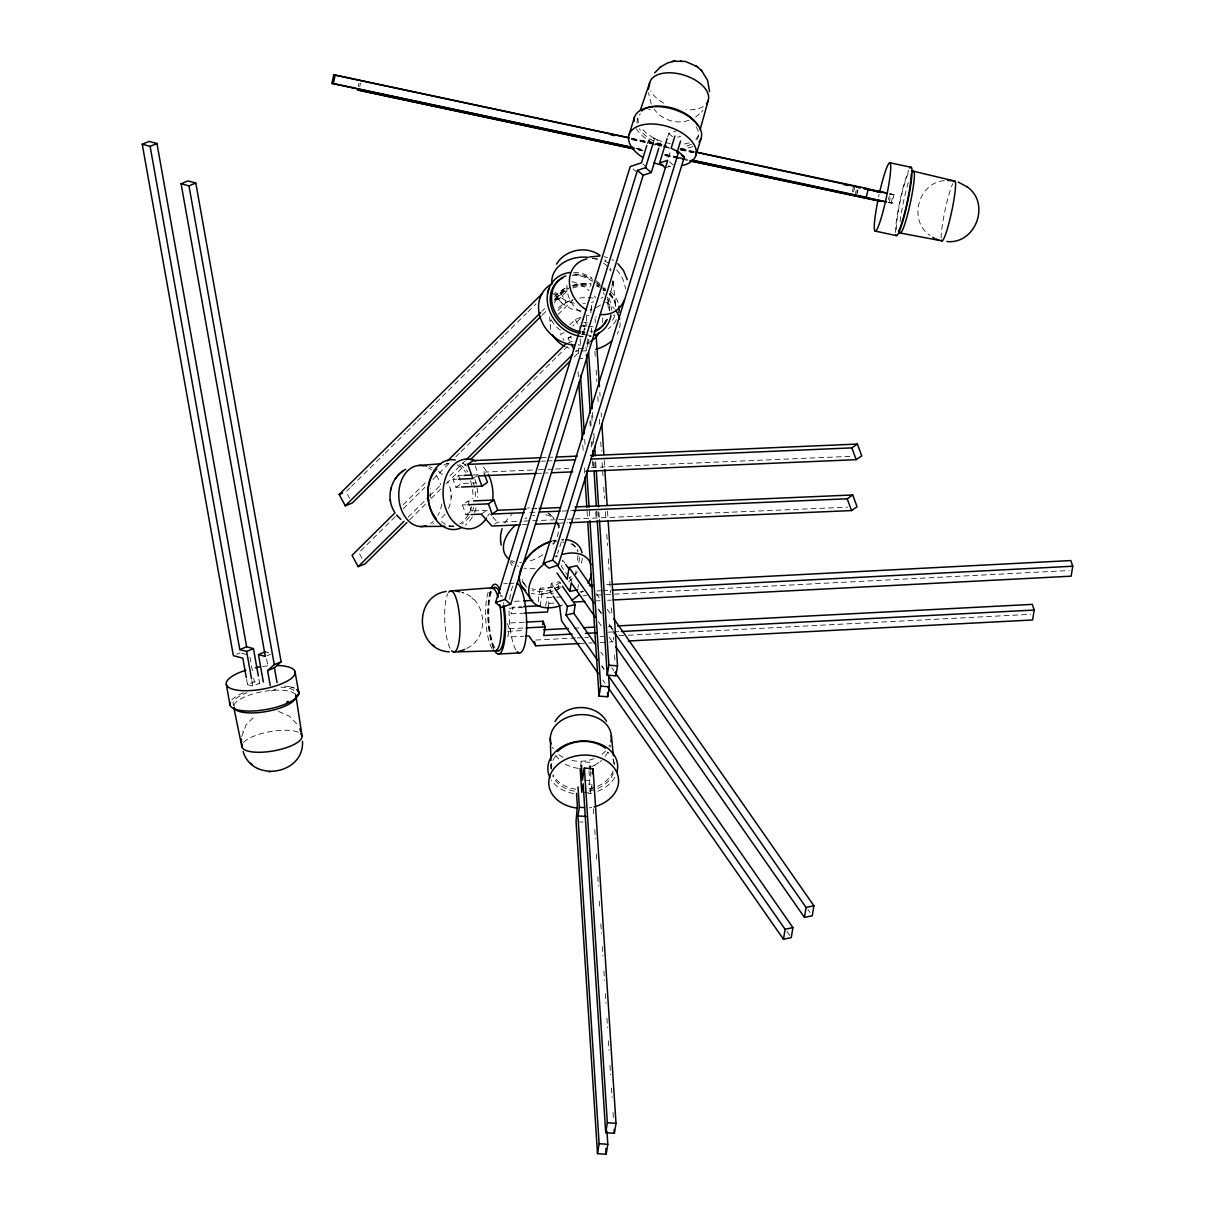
<?xml version="1.0" encoding="UTF-8"?>
<svg xmlns="http://www.w3.org/2000/svg" width="1215" height="1215" viewBox="0 0 1215 1215"><rect width="100%" height="100%" fill="white"/><g stroke="black" fill="none" stroke-linecap="round" stroke-linejoin="round"><path stroke-width="0.75" stroke-dasharray="5 3.75" d="M612.937 281.045L612.709 284.264M448.502 508.493C452.329 500.079 451.995 489.964 447.682 481.793M451.13 497.694L451.175 495.781M566.919 285.206C566.357 296.156 572.235 307.122 581.681 312.695M578.431 353.504L578.629 344.65M551.063 765.647L551.261 763.795M561.36 541.905L557.548 553.584M610.765 291.797L612.618 284.826M612.573 285.236L612.74 283.991M241.724 736.533L246.098 724.884L255.727 715.316M524.273 622.217L507.247 623.098L509.161 628.763L507.824 637.07L523.68 636.235M524.834 613.135L511.591 613.833L512.669 607.196L521.827 606.71M540.174 588.151L538.23 600.089L540.143 605.753L542.087 593.816L540.174 588.151L561.011 587.058M590.201 335.31L583.276 334.839L584.673 326.212L584.916 329.979M545.611 606.3L547.008 597.659L554.572 597.279M552.126 594.636L550.031 591.629L551.367 583.337L559.173 581.62L561.315 584.688M548.375 606.786L548.922 603.323L547.008 597.659M557.837 589.928L559.173 581.62M575.5 574.239L576.062 570.837M577.93 587.999L578.492 584.537M580.466 766.665L581.271 761.699L589.928 762.276L589.123 767.257M583.473 792.469L590.414 792.939L591.811 784.313L588.349 784.07M358.303 86.554L359.017 83.121M359.762 86.614L360.475 83.197M852.398 191.788L853.477 186.654M853.659 191.849L854.737 186.715M855.481 193.656L856.211 190.239M856.757 193.717L857.471 190.284M857.274 193.064L858.003 189.646M888.545 199.488L889.259 196.071M889.031 202.966L890.838 194.415L889.623 194.37M891.218 203.072L893.025 194.522L893.997 194.567L892.19 203.118L887.618 202.297M610.522 745.311L609.991 747.225M490.571 591.037C485.924 609.398 487.792 631.997 493.579 647.868M647.352 143.689L648.43 140.226L654.672 138.145L660.398 143.006L659.32 146.483M653.594 141.608L654.672 138.145M667.643 136.93L668.706 133.453L676.512 130.856M668.539 157.434L670.68 150.493M242.818 731.962L243.061 731.172M610.203 293.088L609.429 294.668M607.91 752.191L605.116 756.565M554.966 299.999L561.998 292.071L570.032 287.56M504.681 522.83L509.313 516.861M555.68 556.47L556.5 555.285M445.146 514.218L440.544 519.169M702.953 110.368L701.389 112.19M695.527 117.08L700.964 112.63M350.133 487.731L346.093 491.726L349.586 498.211M351.484 486.41L383.803 454.425M385.155 453.104L405.354 433.117M406.691 431.781L416.122 422.456M417.474 421.119L469.992 369.178M471.344 367.841L480.776 358.516M486.152 353.185L492.895 346.518M494.232 345.197L503.663 335.872M505.015 334.535L526.566 313.227M527.902 311.891L535.982 303.902M542.011 311.207L544.715 308.534M554.799 299.148L560.981 293.028L567.891 290.294L559.234 298.86L554.055 300.91M542.194 315.141L546.234 311.131M558.034 310.417L566.069 302.474L572.979 299.741L558.262 314.29M569.881 324.785L575.227 319.484L582.137 316.75L572.781 326.015M569.668 341.202L568.043 338.18L570.549 335.704M403.137 504.772L427.331 480.836M583.716 326.789L586.207 324.314L582.957 318.269M395.255 516.664L358.957 552.567L362.45 559.052M403.319 508.69L424.84 487.412M432.905 479.439L449.034 463.477M455.762 456.825L459.786 452.831M461.138 451.509L470.539 442.199M475.931 436.884L481.307 431.553M482.644 430.231L492.06 420.922M493.396 419.585L502.813 410.275M504.149 408.954L513.565 399.644M514.917 398.307L556.591 357.089M557.928 355.767L567.344 346.457M408.073 517.271L428.318 497.254M429.654 495.917L441.804 483.904M449.899 475.9L464.738 461.214M409.592 519.868L429.837 499.851M431.173 498.515L440.62 489.174M446.026 483.843L466.256 463.826M574.194 357.058L578.234 353.049M510.376 515.843L511.971 514.477M594.697 765.207L600.468 761.395M600.332 761.516L601.577 760.423M600.559 305.011L596.368 307.623M459.619 487.109L455.914 487.276L453.028 479.409L458.556 475.612L463.978 475.369M455.914 487.276L461.442 483.464L476.295 482.826M472.924 478.558L477.07 475.703M469.385 514.644L465.998 514.795L462.383 504.969L467.912 501.157L471.633 501.005M465.998 514.795L471.526 510.983L486.82 510.33L491.543 515.631M481.292 514.127L486.82 510.33M494.672 524.151L497.436 522.253L522.04 521.189M561.452 290.567L564.261 288.821M466.712 648.43C490.161 637.48 486.987 599.208 461.928 592.388L462.702 592.677M594.849 765.131L591.629 766.559M432.889 523.999L433.755 523.589M236.773 654.232L240.175 652.819M267.011 655.736L270.429 654.323M246.599 679.367L247.541 684.653L254.36 681.843L259.63 683.255L258.658 677.773M247.541 684.653L252.796 686.065L259.63 683.255M271.218 691.001L278.038 688.176M563.973 332.667L560.51 334.049L564.049 340.595M579.297 327.048L586.207 324.314M568.043 338.18L571.506 336.813M567.527 343.192L572.721 341.126L570.078 336.221M575.378 351.788L578.826 350.421M654.156 145.101L660.398 143.006M677.56 137.295L680.673 136.247M665.319 167.867L673.429 165.149L669.146 161.504M689.011 120.239C676.618 124.72 661.75 119.996 654.202 109.198M589.913 310.068L591.538 309.612M573.04 286.497L582.137 284.766L591.173 285.054M550.031 591.629L553.144 590.946M554.435 541.541L557.153 541.055M944.283 180.671C917.887 182.736 908.015 220.841 930.052 235.467M535.01 568.742L524.014 568.21M527.386 508.052L529.558 507.885M503.769 583.762L507.293 583.58M509.055 583.489L514.34 583.215M606.498 584.704L610.294 584.506M542.087 593.816L553.463 593.224M579.995 591.842L583.777 591.644M597.051 590.961L600.833 590.763M602.731 590.657L610.31 590.262M556.47 597.173L562.15 596.884M582.957 595.79L586.739 595.593M596.201 595.107L603.779 594.712M605.662 594.621L1069.23 570.518M514.416 601.334L521.736 600.954M548.922 603.323L556.5 602.929M596.231 600.878L600.013 600.681M607.576 600.286L611.373 600.089M522.906 607.47L509.662 608.168L511.591 613.833M509.161 628.763L524.303 627.973M507.657 631.314L523.528 630.479M573.981 628.185L579.661 627.897M608.077 626.424L611.859 626.226M608.092 632.18L611.889 631.982M613.788 631.891L619.468 631.587M535.754 640.047L575.424 637.981M577.307 637.89L582.972 637.602M584.871 637.495L588.637 637.298M599.982 636.706L607.53 636.326M618.86 635.734L626.424 635.339M628.307 635.232L1030.685 614.319M579.221 643.555L586.784 643.16M588.668 643.069L592.449 642.872M599.997 642.477L607.561 642.082M609.444 641.991L613.226 641.793M541.389 457.675L552.734 457.174M541.525 461.229L545.322 461.062M547.206 460.986L552.886 460.743M483.707 472.134L536.62 469.856M538.518 469.765L546.082 469.446M547.965 469.37L553.645 469.127M555.528 469.036L568.757 468.474M591.432 467.486L852.262 456.263M473.03 474.989L478.452 474.746M536.772 473.41L548.102 472.924M453.028 479.409L456.643 479.257M462.383 504.969L466.104 504.802M531.669 508.796L537.349 508.553M529.922 512.441L535.587 512.198M562.029 511.059L573.358 510.573M523.923 521.114L565.567 519.321M567.466 519.23L573.146 518.987M575.029 518.911L847.599 507.171M522.192 524.743L529.755 524.424M558.141 523.209L567.618 522.799M448.715 526.277L454.714 526.216M581.18 310.994L571.414 308.974L562.651 303.796M583.975 322.552L587.452 322.78M582.76 325.984L586.222 326.228M588.136 326.44L593.33 326.789M581.408 334.292L584.886 334.52M578.856 348.189L585.797 348.644M579.449 358.41L582.911 358.638M584.187 780.182L591.128 780.653M579.509 821.887L582.972 822.13M595.517 317.009L596.307 317.069M575.561 274.393L584.309 275.972L592.905 280.225M578.249 768.412L571.46 767.045L565.294 764.281M535.435 508.189L536.347 508.341M631.268 138.176L653.473 142.93M655.325 143.324L666.428 145.694M681.235 148.853L694.19 151.617M632.089 138.601L661.75 144.934M680.279 148.883L693.249 151.662M890.322 193.777L893.997 194.567M889.426 193.747L893.025 194.522M631.238 139.209L653.457 143.947M655.31 144.357L666.428 146.726M681.235 149.885L694.205 152.65M632.058 139.634L661.735 145.967M663.587 146.362L669.161 147.547M680.294 149.931L693.279 152.695M636.873 148.306L642.416 149.491M664.62 154.244L677.575 157.008M679.428 157.403L684.987 158.588M635.84 148.336L643.267 149.916M665.501 154.669L687.736 159.423M888.514 202.328L892.19 203.118M638.695 149.734L642.401 150.523M664.62 155.277L677.575 158.041M679.428 158.436L684.987 159.621M637.678 149.764L643.236 150.949M665.501 155.702L687.751 160.456M278.508 711.413L289.55 716.258L297.872 725.051M290.036 686.809L293.043 687.614M604.159 256.669L607.439 257.595M265.295 651.787L268.712 652.698M241.755 653.245L248.073 654.931M588.683 315.794L585.995 314.852M429.503 466.742L432.206 467.699M596.93 286.315L599.663 287.241M462.93 592.768L463.75 593.057M517.347 565.78L518.653 566.418M602.443 288.487L605.055 289.929M611.904 259.539L613.605 260.526M547.889 512.958L549.529 514.127M513.353 563.411L510.285 560.935M438.6 471.268L443.232 475.445M550.122 514.598L554.177 518.501M549.043 513.732L550.592 514.963M550.851 291.752L559.234 298.86M668.706 133.453L674.431 138.328M648.43 140.226L652.713 143.871M642.887 164.025L647.185 167.67M633.076 168.991L635.946 171.421M558.004 298.905L561.543 302.808M595.547 282.153L598.008 284.31M561.421 302.702L562.773 303.902M471.906 597.932L473.516 599.375M609.322 293.21L612.557 296.961L615.322 303.325M558.718 759.056L556.485 756.429M492.713 516.952L497.436 522.253M604.903 259.752L605.981 260.997M556.88 522.01L560.161 526.399M554.572 293.18L557.153 297.721M557.047 297.584L558.11 299.042M555.528 755.092L556.591 756.565M596.368 593.664L599.618 598.327M607.196 609.186L611.525 615.398M598.57 609.11L601.835 613.772M609.429 624.662L613.757 630.889M807.945 909.503L810.116 912.617M598.296 609.338L601.547 614M609.125 624.875L613.454 631.086M564.717 562.985L562.667 560.054L561.603 566.691L568.013 575.895M569.091 577.429L572.295 582.046M598.357 621.7L601.622 626.378M609.216 637.268L613.545 643.494M600.939 652.182L603.111 655.295M611.783 667.749L613.955 670.862M551.367 583.337L553.508 586.405M601.865 665.79L604.037 668.888M786.956 931.358L791.284 937.57M601.82 666.336L603.976 669.45M602.716 679.914L604.888 683.027M510.163 562.423L512.168 565.491M522.131 580.8L525.123 585.387M557.472 523.149L559.994 528.722M560.981 293.028L566.069 302.474M575.227 319.484L578.477 325.544M522.784 581.818L522.556 581.393A31.605 20.685 -34.9 0 0 526.687 586.192M651.255 104.126L648.491 92.613M610.401 268.211L611.069 269.867M475.202 465.907L477.799 472.984M458.556 475.612L460.288 480.32M467.912 501.157L469.719 506.078M470.327 507.703L471.526 510.983M607.667 299.239L609.307 310.493M613.286 759.026L613.894 761.243M450.461 489.448L450.78 491.088M266.586 659.077L267.892 666.367M249.956 657.118L252.477 671.242M253.738 678.304L254.36 681.843M251.824 680.597L252.796 686.065M613.226 281.607L615.853 307.486M595.061 318.725L595.32 322.507M599.83 392.293L600.073 396.075M601.167 413.039L601.41 416.821M604.219 460.212L604.706 467.745M607.515 511.135L608.001 518.683M594.925 351.317L595.411 358.865M596.14 370.18L596.869 381.495M597.841 396.591L598.327 404.139M599.314 419.221L599.678 424.885M600.772 441.865L601.379 451.297M602.108 462.611L602.974 475.824M603.703 487.139L604.432 498.454M605.283 511.667L605.769 519.2M606.756 534.296L607.485 545.611M608.335 558.824L609.064 570.139M609.793 581.453L610.538 592.768M611.51 607.865L611.995 615.413M612.846 628.611L613.575 639.941M614.562 655.022L615.048 662.57M591.811 310.281L591.462 304.768L590.611 315.095M591.462 328.035L591.933 335.416M588.789 339.274L589.154 344.817M586.283 316.249L586.891 325.696M587.741 338.894L588.106 344.559M592.51 412.462L592.996 420.01M593.846 433.208L594.211 438.873M595.669 461.503L596.049 467.168M598.965 512.441L599.329 518.091M587.073 341.704L587.528 348.766M591.766 415.5L592.252 423.048M593.224 438.114L593.71 445.647M594.818 462.596L595.304 470.144M597.977 511.576L598.342 517.241M586.01 346.958L586.253 350.725M590.763 420.527L591.128 426.192M592.115 441.273L592.358 445.055M593.452 462.034L593.938 469.567M596.626 511.075L597.112 518.623M589.882 421.316L590.369 428.865M591.234 442.063L591.599 447.728M592.449 460.941L592.935 468.474M595.745 511.864L596.231 519.413M583.033 331.148L583.276 334.839M580.132 338.681L580.497 344.225M584.688 439.405L585.053 445.055M589.321 510.999L589.807 518.532M578.051 371.684L578.416 377.349M582.805 445.252L583.17 450.917M584.263 467.897L584.643 473.546M587.073 511.287L587.559 518.82M591.811 784.313L592.297 791.846M593.391 808.825L593.877 816.374M594.743 829.587L595.35 839.018M596.322 854.099L596.808 861.648M597.78 876.744L598.403 886.175M599.375 901.257L599.861 908.805M600.833 923.901L601.44 933.333M602.306 946.531L602.913 955.962M603.885 971.058L604.493 980.49M605.343 993.703L605.966 1003.134M606.938 1018.216L607.546 1027.647M608.396 1040.86L609.004 1050.292M609.991 1065.373L610.598 1074.804M611.449 1088.017L612.056 1097.449M613.028 1112.545L613.529 1120.078M590.52 771.464L591.006 778.815M588.971 770.766L590.414 792.939M549.712 316.857L550.289 325.696M551.048 764.645L551.154 768.366M692.93 146.438A34.962 19.379 17.2 0 1 679.884 149.005M669.769 148.184A34.962 19.379 17.2 0 1 636.371 128.805M698.61 134.971A31.605 17.526 17.2 0 1 693.978 140.576M689.285 142.823A31.605 17.526 17.2 0 1 682.162 144.236M670.376 143.628A31.605 17.526 17.2 0 1 641.125 127.514M638.634 122.791A31.605 17.526 17.2 0 1 638.528 115.44M670.543 166.273A34.946 19.379 17.2 0 1 668.174 166.075M703.257 106.449A30.588 16.964 17.2 0 1 686.156 109.79M663.709 103.123A30.588 16.964 17.2 0 1 650.83 90.882M696.225 126.922A31.681 17.557 17.2 0 1 695.132 141.73M691.532 144.22A31.681 17.557 17.2 0 1 683.24 146.681M662.099 144.433A31.681 17.557 17.2 0 1 639.318 128.714M637.222 123.262A31.681 17.557 17.2 0 1 640.411 113.906M648.673 109.654A31.681 17.557 17.2 0 1 650.45 109.259M570.898 543.91A31.681 20.731 -34.9 0 1 578.173 551.245M579.373 557.336A31.681 20.731 -34.9 0 1 578.264 564.185M571.126 576.35A31.681 20.731 -34.9 0 1 569.653 577.96M559.021 586.192A31.681 20.731 -34.9 0 1 532.231 590.475M526.885 587.316A31.681 20.731 -34.9 0 1 522.572 579.601M552.688 543.318A31.681 20.731 -34.9 0 1 554.723 542.816M562.53 542.042A31.681 20.731 -34.9 0 1 564.368 542.163M557.396 523.346A30.588 20.017 -34.9 0 1 551.929 545.96M542.589 554.739A30.588 20.017 -34.9 0 1 529.178 561.178M521.493 562.408A30.588 20.017 -34.9 0 1 519.671 562.408M514.583 561.679A30.588 20.017 -34.9 0 1 511.606 560.616M524.971 518.744A30.588 20.017 -34.9 0 1 526.9 517.818M532.793 515.676A30.588 20.017 -34.9 0 1 534.752 515.19M545.763 514.811A30.588 20.017 -34.9 0 1 554.101 518.699M582.668 590.87A34.946 22.872 -34.9 0 1 581.043 592.662M562.697 604.918A34.946 22.872 -34.9 0 1 560.449 605.738M555.589 556.865A34.946 22.872 -34.9 0 1 557.837 555.938M582.274 558.171A34.946 22.872 -34.9 0 1 580.178 566.433M577.429 571.688A34.946 22.872 -34.9 0 1 575.576 574.422M572.311 578.355A34.946 22.872 -34.9 0 1 568.013 582.471M559.857 588.197A34.946 22.872 -34.9 0 1 531.319 593.239M552.886 540.872A34.946 22.872 -34.9 0 1 555.863 540.174M561.603 539.475A34.946 22.872 -34.9 0 1 563.745 539.475M572.113 543.5A31.605 20.685 -34.9 0 1 577.368 551.23M577.9 555.346A31.605 20.685 -34.9 0 1 576.396 563.274M560.312 582.441A31.605 20.685 -34.9 0 1 531.775 588.683M552.628 540.994A31.605 20.685 -34.9 0 1 555.938 540.371M562.226 540.128A31.605 20.685 -34.9 0 1 563.411 540.25M494.945 648.005A31.681 7.806 87 0 1 488.931 619.361A31.681 7.806 87 0 1 492.029 590.444M500.641 595.061A31.681 7.806 87 0 1 501.127 596.58M450.082 648.354A30.588 7.533 87 0 1 444.751 620.576A30.588 7.533 87 0 1 447.788 593.74M515.904 649.888A34.946 8.611 87 0 1 509.115 608.442M509.677 599.375A34.946 8.611 87 0 1 514.902 583.504M493.563 648.628A34.946 8.611 87 0 1 490.283 590.9M501.901 595.411A34.946 8.611 87 0 1 502.235 596.656M503.557 602.777A34.946 8.611 87 0 1 503.83 604.371M492.121 648.628A31.605 7.791 87 0 1 485.818 620.227A31.605 7.791 87 0 1 488.87 590.687M592.571 258.37A30.588 25.393 45.3 0 1 598.57 259.068M604.508 261.028A30.588 25.393 45.3 0 1 611.874 265.417M616.673 269.852A30.588 25.393 45.3 0 1 625.406 288.79M614.82 315.627A31.681 24.118 -3.7 0 1 612.345 320.502M584.901 334.231A31.681 24.118 -3.7 0 1 582.638 334.262M554.435 302.915A31.681 24.118 -3.7 0 1 566.676 290.522M572.66 287.97A31.681 24.118 -3.7 0 1 590.414 286.254M602.761 290.005A31.681 24.118 -3.7 0 1 604.554 291.008M609.262 294.592A31.681 24.118 -3.7 0 1 615.808 307.061M612.892 280.817A30.588 23.298 -3.7 0 1 610.401 288.942M602.822 297.204A30.588 23.298 -3.7 0 1 601.152 298.313M593.603 301.806A30.588 23.298 -3.7 0 1 591.538 302.413M585.129 303.568A30.588 23.298 -3.7 0 1 582.957 303.72M574.331 303.142A30.588 23.298 -3.7 0 1 554.83 291.266M592.495 258.157A30.588 23.298 -3.7 0 1 598.388 260.147M603.551 263.063A30.588 23.298 -3.7 0 1 610.796 271.097M620.121 322.78A34.946 26.624 -3.7 0 1 617.235 333.958M585.873 350.846A34.946 26.624 -3.7 0 1 576.016 350.178M569.06 348.295A34.946 26.624 -3.7 0 1 566.889 347.414M550.744 329.462A34.946 26.624 -3.7 0 1 550.942 320.001M558.368 307.896A34.946 26.624 -3.7 0 1 572.371 299.801M579.57 298.085A34.946 26.624 -3.7 0 1 594.393 298.283M605.586 302.049A34.946 26.624 -3.7 0 1 614.213 308.61M616.37 319.758A34.962 26.624 -3.7 0 1 608.457 328.688M591.447 335.993A34.962 26.624 -3.7 0 1 589.822 336.266M583.261 336.768A34.962 26.624 -3.7 0 1 579.98 336.661M560.328 330.146A34.962 26.624 -3.7 0 1 550.972 318.998M554.541 296.946A34.962 26.624 -3.7 0 1 567.284 287.287M572.128 285.449A34.962 26.624 -3.7 0 1 591.067 283.778M596.565 284.826A34.962 26.624 -3.7 0 1 605.526 288.38M610.249 291.57A34.962 26.624 -3.7 0 1 618.481 303.72M614.198 314.564A31.605 24.057 -3.7 0 1 613.712 315.642M592.069 331.088A31.605 24.057 -3.7 0 1 590.611 331.376M584.719 332.044A31.605 24.057 -3.7 0 1 581.742 332.06M554.602 300.318A31.605 24.057 -3.7 0 1 567.39 288.031M573.161 285.707A31.605 24.057 -3.7 0 1 590.976 284.28M596.626 285.525A31.605 24.057 -3.7 0 1 598.646 286.193M603.354 288.35A31.605 24.057 -3.7 0 1 605.814 289.869M610.021 293.468A31.605 24.057 -3.7 0 1 615.716 306.696M895.576 232.505A34.962 3.842 -77.9 0 1 899.875 201.28A34.962 3.842 -77.9 0 1 908.729 170.282M900.102 221.54A31.605 3.478 -77.9 0 1 908.349 182.508M878.642 196.754A34.946 3.842 -77.9 0 1 879.174 194.309M896.351 229.589A31.681 3.478 -77.9 0 1 901.211 196.891A31.681 3.478 -77.9 0 1 909.746 170.768M941.2 238.14A30.588 3.356 -77.9 0 1 944.951 210.833A30.588 3.356 -77.9 0 1 952.697 183.708M231.731 699.946A34.962 11.193 -10.1 0 1 243.911 692.565M284.568 686.05A34.962 11.193 -10.1 0 1 294.319 688.1A34.977 11.193 -10.1 0 0 291.615 687.189M233.948 705.125A31.605 10.115 -10.1 0 1 262.501 691.669A31.605 10.115 -10.1 0 1 294.805 693.917M262.653 666.443A34.946 11.193 -10.1 0 1 267.528 665.881M243.532 742.441A30.588 9.796 -10.1 0 1 269.35 731.779A30.588 9.796 -10.1 0 1 298.191 732.189M280.832 687.113A31.681 10.145 -10.1 0 1 295.488 694.084M234.465 706.264A31.681 10.145 -10.1 0 1 247.055 692.641M614.851 777.281A34.946 26.624 -3.7 0 1 596.58 791.709M591.523 793.167A34.946 26.624 -3.7 0 1 588.303 793.775M573.617 793.577A34.946 26.624 -3.7 0 1 551.291 780M613.104 770.978A31.605 24.057 -3.7 0 1 587.635 789.143M575.804 789.203A31.605 24.057 -3.7 0 1 553.038 774.684M551.261 769.034A31.605 24.057 -3.7 0 1 551.519 762.245M614 761.957A31.605 24.057 -3.7 0 1 614.198 764.22M591.751 807.443A34.946 26.624 -3.7 0 1 589.321 807.884M613.302 773.15A31.681 24.118 -3.7 0 1 587.878 791.299M574.437 791.132A31.681 24.118 -3.7 0 1 552.582 775.686M551.124 768.943A31.681 24.118 -3.7 0 1 557.077 754.211M607.728 752.1A31.681 24.118 -3.7 0 1 609.064 753.467M612.952 759.557A31.681 24.118 -3.7 0 1 614.289 764.584M609.672 744.886A30.588 23.298 -3.7 0 1 608.882 746.466M605.662 750.885A30.588 23.298 -3.7 0 1 601.303 754.712M594.074 758.6A30.588 23.298 -3.7 0 1 570.716 760.21M563.016 757.355A30.588 23.298 -3.7 0 1 556.743 752.92M553.296 748.774A30.588 23.298 -3.7 0 1 552.43 747.286M453.909 526.262A31.681 22.584 87.5 0 1 441.516 521.63M430.292 497.573A31.681 22.584 87.5 0 1 430.429 488.582M443.748 465.208A31.681 22.584 87.5 0 1 448.35 463.386M459.513 464.707A31.681 22.584 87.5 0 1 467.866 471.724M473.47 482.887A31.681 22.584 87.5 0 1 475.247 498.423M473.744 507.111A31.681 22.584 87.5 0 1 472.362 511.135M469.522 516.496A31.681 22.584 87.5 0 1 461.715 524.03M428.606 467.912A30.588 21.809 87.5 0 1 431.416 469.916M436.322 475.46A30.588 21.809 87.5 0 1 440.62 484.679M441.82 503.952A30.588 21.809 87.5 0 1 437.81 515.494M433.33 521.341A30.588 21.809 87.5 0 1 430.672 523.513M483.373 467.046A34.946 24.923 87.5 0 1 487.2 472.392M488.749 514.264A34.946 24.923 87.5 0 1 487.701 516.238M462.611 462.945A34.962 24.923 87.5 0 1 466.621 466.165M474.852 479.378A34.962 24.923 87.5 0 1 477.647 497.375M476.098 507.764A34.962 24.923 87.5 0 1 474.503 512.548M472.407 516.891A34.962 24.923 87.5 0 1 465.299 525.29M453.818 526.065A31.605 22.523 87.5 0 1 449.322 526.201M446.528 463.447A31.605 22.523 87.5 0 1 448.107 463.204M457.205 464.874A31.605 22.523 87.5 0 1 465.983 472.483M470.433 480.958A31.605 22.523 87.5 0 1 472.863 498.818M471.572 506.594A31.605 22.523 87.5 0 1 459.908 523.756M590.824 336.115A34.962 29.023 45.3 0 1 589.396 336.358M582.638 336.54A34.962 29.023 45.3 0 1 579.358 336.115M573.708 272.327A34.962 29.023 45.3 0 1 591.978 277.779M596.337 280.832A34.962 29.023 45.3 0 1 605.298 290.734M608.973 297.903A34.962 29.023 45.3 0 1 611.388 310.326M592.267 331.513A31.605 26.244 45.3 0 1 591.006 331.786M585.083 332.257A31.605 26.244 45.3 0 1 582.137 332.014M573.434 274.195A31.605 26.244 45.3 0 1 592.054 279.055M597.233 282.852A31.605 26.244 45.3 0 1 599.481 284.978M603.278 289.55A31.605 26.244 45.3 0 1 604.098 290.78M607.424 297.25A31.605 26.244 45.3 0 1 609.459 311.374M588.85 342.417A34.946 29.023 45.3 0 1 586.921 343.283M580.679 344.908A34.946 29.023 45.3 0 1 578.477 345.136M571.9 281.683A34.946 29.023 45.3 0 1 589.032 290.522M594.196 295.913A34.946 29.023 45.3 0 1 595.699 297.903M602.716 317.92A34.946 29.023 45.3 0 1 602.534 322.4M584.369 333.624A31.681 26.305 45.3 0 1 582.304 333.533M572.189 275.395A31.681 26.305 45.3 0 1 592.404 281.318M603.247 292.633A31.681 26.305 45.3 0 1 604.356 294.562M607.5 302.687A31.681 26.305 45.3 0 1 608.351 310.949"/><path stroke-width="1.5" d="M302.505 741.317C304.312 774.471 252.447 783.189 243.122 751.493M633.896 121.348L634.108 118.538M241.421 739.145L241.375 742.486M648.537 89.105L648.916 86.098M542.634 624.677L543.196 621.23L526.171 622.11M543.196 621.23L545.11 626.894L543.712 635.521L572.113 634.048M548.375 606.786L547.525 611.965L524.834 613.135M592.039 587.452L576.882 565.704L569.076 567.42L567.147 579.373L557.943 566.16M597.476 660.125L566.023 614.987L567.42 606.361L554.587 587.938M577.657 589.715L569.85 591.432L571.247 582.79L595.107 617.038M595.517 644.406L573.829 613.286L575.227 604.66L562.393 586.222M580.193 768.336L581.742 792.347L583.139 783.721L605.708 1132.699L614.38 1133.291L615.99 1123.328L593.057 768.7L584.4 768.108L582.456 780.06L581.514 765.359M606.938 1131.104L607.789 1144.287L606.179 1154.25L597.507 1153.658L599.117 1143.71L577.93 815.918L579.327 807.292L578.006 786.971M608.578 675.479L609.307 686.779L607.697 696.742L599.025 696.149L600.65 686.186L589.928 520.415M608.123 520.567L617.509 665.82L615.899 675.768L607.242 675.191L608.852 665.228L599.451 519.99M592.221 773.818L593.057 768.7M605.708 1132.699L607.333 1122.751L584.4 768.108M615.048 672.411L792.909 927.607L791.284 937.57L783.478 939.271L785.103 929.308L608.32 675.677M613.681 618.511L813.898 905.767L812.288 915.73L804.482 917.431L806.092 907.484L614.532 632.635M617.539 625.922L1032.294 604.371L1034.208 610.036L1032.598 619.984L628.337 641.004M612.193 584.4L1070.84 560.555L1072.754 566.22L1071.144 576.183L613.256 599.982M405.689 469.309C390.759 477.055 385.368 497.861 394.51 511.94M633.987 147.941L331.908 83.455L333.715 74.905L335.173 74.966L629.416 137.781M331.908 83.455L333.366 83.516L335.173 74.966M446.224 591.462C412.705 596.368 415.302 650.253 449.201 651.847M886.677 201.933L864.594 197.225L866.341 197.301L868.148 188.75L696.043 152.012M547.737 292.952L548.876 288.79M390.592 490.04L391.063 488.02M298.085 695.345L298.723 693.628M700.113 129.671L708.391 99.888M501.992 528.677L500.534 535.542L500.656 542.255M629.112 134.576L634.473 117.202M658.788 148.23L651.27 172.545L643.16 175.249L510.695 604.311L501.324 607.439L495.599 602.564L630.221 166.546L641.459 162.81L646.82 145.436M495.599 602.564L504.969 599.435L637.435 170.373L645.545 167.67L653.062 143.355M665.319 167.867L659.593 162.992L667.096 138.662M674.902 136.065L671.151 148.23L678.669 151.966L684.394 156.841L558.368 565.036L549.013 568.164L543.287 563.289L667.703 160.289L659.593 162.992M676.877 153.105L680.628 140.94M543.287 563.289L552.643 560.161L678.669 151.966M695.709 155.793L701.07 138.419M640.305 110.337L649.676 82.772M556.485 264.141C565.096 249.667 586.238 245.309 599.815 255.317M555.058 721.513C565.81 703.014 595.593 702.862 606.498 721.285M394.951 479.333L395.498 478.558M395.665 478.315L396.819 476.781M654.642 72.885L660.398 67.098M397.001 476.553L398.277 475.111M398.535 474.837L399.917 473.501M540.842 316.462L352.198 503.071L345.288 505.805L339.182 494.475L542.543 293.316M345.288 505.805L540.675 312.544M395.072 512.76L352.046 555.316L358.152 566.646L365.062 563.912L406.888 522.541M447.5 460.895L565.81 343.875M358.152 566.646L404.033 521.265M466.089 459.878L572.675 354.446M470.311 459.817L570.139 361.052M400.206 473.227L401.679 471.997M270.216 685.442L267.589 670.619L274.286 664.635L281.105 661.811L195.797 183.04L187.915 180.929L181.096 183.754L265.31 656.434L258.461 654.596L263.336 681.949M267.589 670.619L274.408 667.81L281.105 661.811M401.998 471.739L402.757 471.147M660.565 66.977L667.263 63.104L673.475 61.297M659.988 67.417L661.036 66.612M458.45 479.181L472.924 478.558L467.729 464.403L473.258 460.606L541.389 457.675M461.487 487.033L481.93 486.152L487.458 482.355L484.329 473.835M467.957 504.726L488.4 503.845L493.943 500.033L497.679 510.254L526.004 509.039M488.4 503.845L492.151 514.067L497.679 510.254M590.733 459.118L851.867 447.879L857.395 444.067L861.708 455.853L856.18 459.665L585.903 471.298M573.358 510.573L847.204 498.788L852.733 494.976L857.061 506.776L851.533 510.573L569.501 522.708M464.722 649.387L462.657 650.207M246.28 677.59L242.818 658.166L233.356 655.644L142.246 144.236L149.065 141.426L156.963 143.537L246.615 646.775L253.449 648.613L258.324 675.95M142.246 144.236L150.128 146.362L156.963 143.537M181.096 183.754L188.978 185.865L195.797 183.04M150.128 146.362L239.795 649.6L246.615 646.775M239.795 649.6L246.63 651.437L253.449 648.613M258.461 654.596L265.295 651.787M339.182 494.475L342.63 493.093M461.594 650.572L458.374 651.407M589.579 256.957L599.83 256.016M567.42 606.361L575.227 604.66M566.023 614.987L573.829 613.286M806.092 907.484L813.898 905.767M785.103 929.308L792.909 927.607M673.778 61.236L685.427 61.433L696.803 66.476M672.305 61.494L675.008 61.023M946.865 241.527C975.645 244.64 990.969 203.224 967.125 186.852M947.685 180.412L952.925 180.746M418.674 465.482L441.318 463.735M450.993 590.885L495.34 587.498M589.442 585.584L593.239 585.387M612.208 590.171L1072.754 566.22M523.574 600.863L532.732 600.377M573.526 602.048L584.871 601.455M523.65 606.619L540.143 605.753M526.186 627.882L545.11 626.894M543.682 629.765L568.301 628.489M583.458 627.699L594.818 627.107M525.442 636.144L528.965 635.961L535.769 645.818L579.221 643.555M585.372 633.364L596.732 632.772M621.351 631.496L1034.208 610.036M498.499 654.034L519.64 652.926M556.516 457.022L577.338 456.126M590.581 455.549L857.395 444.067M467.729 464.403L539.642 461.305M554.784 460.667L575.591 459.771M463.978 475.369L471.207 475.065M536.772 473.41L478.178 475.931L481.93 486.152M551.883 472.756L572.675 471.86M473.501 500.914L493.943 500.033M539.232 508.478L560.009 507.581M575.12 506.928L852.733 494.976M471.086 514.568L481.292 514.127L491.908 526.049L520.293 524.834M492.151 514.067L524.257 512.684M539.369 512.031L560.145 511.135M535.435 524.181L556.257 523.285M453.681 651.969L498.12 650.754M420.36 526.535L444.933 526.323M680.415 60.796L681.19 60.826M868.148 188.75L866.401 188.674L886.646 192.988M608.852 665.228L617.509 665.82M600.65 686.186L609.307 686.779M579.327 807.292L584.521 807.641M577.93 815.918L586.587 816.51M607.333 1122.751L615.99 1123.328M599.117 1143.71L607.789 1144.287M268.743 771.677L270.231 771.783M455.853 591.067L459.817 591.781M425.584 465.846L426.632 466.013M899.009 232.794L942.035 240.904M889.76 162.734L911.007 167.275M333.715 74.905L628.383 137.811M698.807 152.847L860.539 187.581M864.154 188.355L885.811 192.972M856.545 187.095L860.159 187.869M863.774 188.644L881.817 192.486M610.872 134.865L614.562 135.655M844.212 184.68L847.918 185.47M873.691 190.968L880.784 192.471M333.366 83.516L633.167 147.516M692.383 160.167L866.341 197.301M691.441 160.213L884.004 201.523M881.817 201.432L690.545 160.805M633.136 148.549L357.575 89.971L633.957 148.974M880.738 201.401L689.619 160.851M875.316 231.123L896.549 235.649M912.1 170.905L954.686 181.065M939.028 240.114L935.747 238.839M958.149 182.007L967.17 186.882M681.387 155.338L684.394 156.841M932.801 237.32L934.259 238.125M697.471 66.962L701.237 70.318M696.195 66.02L698.078 67.402M432.525 644.74L434.195 646.046M691.046 118.113L694.312 120.892M645.545 167.67L651.27 172.545M637.435 170.373L643.16 175.249M552.643 560.161L558.368 565.036M504.969 599.435L510.695 604.311M400.798 519.306L397.229 515.722M250.639 763.202L251.915 764.372M617.858 263.701L623.462 270.413L627.259 279.663M701.738 70.88L707.495 80.144L709.606 91.596M700.706 69.756L702.255 71.442M396.728 515.114L397.366 515.874M569.076 567.42L593.968 603.126M565.734 564.443L568.817 568.848M615.716 646.608L804.482 917.431M557.002 572.994L569.85 591.432M553.174 596.14L559.462 605.176L561.588 620.895L598.388 673.702M608.138 687.675L783.478 939.271M522.222 586.982L531.669 600.529M571.308 344.225L573.738 348.766M299.862 728.803L301.031 731.886M851.867 447.879L856.18 459.665M847.204 498.788L851.533 510.573M534.342 641.566L535.769 645.818M501.142 545.11L500.61 541.905M233.903 707.829L241.846 746.724M295.017 671.652L298.647 692.034M188.978 185.865L274.286 664.635M274.408 667.81L277.05 682.617M246.63 651.437L251.505 678.775M226.339 684.531L229.969 704.913M295.761 694.676L302.019 735.789M390.228 499.654L390.486 501.37M611.327 735.424L613.393 755.76M596.17 335.704L599.466 386.643M601.896 424.369L603.855 454.547M604.827 469.643L607.151 505.47M615.656 672.001L615.899 675.768M588.607 352.092L592.267 408.68M594.697 446.421L595.304 455.853M596.292 470.934L598.6 506.776M586.496 354.507L590.277 412.979M592.723 450.704L593.087 456.369M594.059 471.466L596.261 505.41M597.233 520.506L607.242 675.191M607.454 692.96L607.697 696.742M580.542 375.359L584.324 433.755M586.754 471.435L589.078 507.232M578.78 382.998L582.441 439.602M584.886 477.328L586.83 507.506M587.802 522.602L599.025 696.149M614.137 1129.51L614.38 1133.291M590.171 765.951L590.414 769.627M605.814 1148.585L606.179 1154.25M576.548 793.334L577.338 805.697L576.047 821.659L597.507 1153.658M550.304 738.173L550.927 760.438M633.896 120.938A34.946 19.379 17.2 0 1 674.371 109.578A34.946 19.379 17.2 0 1 698.974 142.079M641.672 110.975A31.605 17.526 17.2 0 1 671.394 107.801A31.605 17.526 17.2 0 1 697.699 125.677M642.872 157.464A34.946 19.379 17.2 0 1 637.237 126.573A34.946 19.379 17.2 0 1 687.918 137.325A34.946 19.379 17.2 0 1 681.524 165.665M663.36 165.362A34.946 19.379 17.2 0 1 653.792 162.719M649.402 85.673A30.588 16.964 17.2 0 1 684.516 75.284A30.588 16.964 17.2 0 1 706.34 103.822M509.009 559.082A30.588 20.017 -34.9 0 1 515.95 524.774M562.332 554.435A34.946 22.872 -34.9 0 1 591.022 564.747M591.477 573.601A34.946 22.872 -34.9 0 1 588.014 583.306M579.297 594.378A34.946 22.872 -34.9 0 1 571.445 600.468M560.449 605.738A34.946 22.872 -34.9 0 1 529.77 596.899A34.946 22.872 -34.9 0 1 544.988 563.259M565.658 539.597A34.946 22.888 -34.9 0 1 581.985 552.84M525.7 590.49A34.946 22.888 -34.9 0 1 522.556 564.945A34.946 22.888 -34.9 0 1 550.684 541.556M523.954 562.909A31.605 20.685 -34.9 0 1 551.291 541.328M503.162 605.769A31.681 7.806 87 0 1 503.815 638.786A31.681 7.806 87 0 1 496.646 650.086M493.001 588.835A31.681 7.806 87 0 1 500.124 593.649M448.73 592.191A30.588 7.533 87 0 1 459.878 621.199A30.588 7.533 87 0 1 451.691 650.8M516.724 583.185A34.946 8.611 87 0 1 526.672 623.963A34.946 8.611 87 0 1 517.15 651.589M504.088 606.012A34.946 8.611 87 0 1 503.936 644.284A34.946 8.611 87 0 1 494.733 650.951M491.057 588.607A34.946 8.611 87 0 1 499.912 589.639M499.73 604.508A31.605 7.791 87 0 1 500.686 638.528A31.605 7.791 87 0 1 493.305 650.04M490.268 588.576A31.605 7.791 87 0 1 498.089 597.309M624.085 300.227A30.588 25.393 45.3 0 1 600.377 314.548M586.632 310.022A30.588 25.393 45.3 0 1 569.379 281.242A30.588 25.393 45.3 0 1 586.815 258.947M551.944 283.368A30.588 23.298 -3.7 0 1 588.288 257.398M612.026 340.565A34.946 26.624 -3.7 0 1 595.684 349.358M564.823 346.412A34.946 26.624 -3.7 0 1 552.719 334.9M615.519 310.19A34.946 26.624 -3.7 0 1 619.665 318.998M618.997 306.18A34.946 26.624 -3.7 0 1 618.951 312.452M909.898 168.171A34.962 3.842 -77.9 0 1 907.666 201.644A34.962 3.842 -77.9 0 1 895.835 234.677M912.495 172.044A31.605 3.478 -77.9 0 1 910.156 203.756A31.605 3.478 -77.9 0 1 899.632 231.336M879.721 191.894A34.946 3.842 -77.9 0 1 890.717 168.262A34.946 3.842 -77.9 0 1 878.567 225.793A34.946 3.842 -77.9 0 1 877.655 201.614M953.821 181.718A30.588 3.356 -77.9 0 1 951.77 211.137A30.588 3.356 -77.9 0 1 941.458 240.19M911.204 174.352A31.681 3.478 -77.9 0 1 906.572 204.94A31.681 3.478 -77.9 0 1 898.477 231.245M296.946 689.619A34.977 11.193 -10.1 0 1 298.495 694.479M297.235 689.877A34.946 11.193 -10.1 0 1 267.254 709.302A34.946 11.193 -10.1 0 1 230.121 702.452M295.928 695.8A31.605 10.115 -10.1 0 1 267.999 711.231A31.605 10.115 -10.1 0 1 233.948 707.753M276.777 665.486A34.946 11.193 -10.1 0 1 287.044 681.205A34.946 11.193 -10.1 0 1 233.386 689.376A34.946 11.193 -10.1 0 1 245.916 670.194M255.302 667.749A34.946 11.193 -10.1 0 1 260.192 666.822M300.743 733.739A30.588 9.796 -10.1 0 1 273.436 750.931A30.588 9.796 -10.1 0 1 242.377 743.99M288.198 701.283A31.681 10.145 -10.1 0 1 286.71 702.073M550.031 777.782A34.946 26.624 -3.7 0 1 580.36 741.104A34.946 26.624 -3.7 0 1 616.856 772.451M557.563 751.523A31.605 24.057 -3.7 0 1 605.434 748.212M576.912 808.066A34.946 26.624 -3.7 0 1 553.949 768.579A34.946 26.624 -3.7 0 1 611.236 764.63A34.946 26.624 -3.7 0 1 594.165 806.866M551.124 744.142A30.588 23.298 -3.7 0 1 580.269 714.648A30.588 23.298 -3.7 0 1 610.826 741.651M426.328 525.715A30.588 21.809 87.5 0 1 398.793 496.677A30.588 21.809 87.5 0 1 424.111 465.983M486.562 518.091A34.946 24.923 87.5 0 1 454.152 522.389A34.946 24.923 87.5 0 1 445.556 477.905A34.946 24.923 87.5 0 1 475.521 460.956M488.293 474.412A34.946 24.923 87.5 0 1 492.652 500.61M461.032 527.887A34.962 24.923 87.5 0 1 427.953 497.725A34.962 24.923 87.5 0 1 455.245 459.969M436.565 519.033A31.605 22.523 87.5 0 1 436.868 468.929M611.024 315.08A34.962 29.023 45.3 0 1 593.573 335.431M579.358 336.115A34.962 29.023 45.3 0 1 547.555 303.34A34.962 29.023 45.3 0 1 569.911 272.524M607.242 319.408A31.605 26.244 45.3 0 1 594.727 330.753M580.649 331.786A31.605 26.244 45.3 0 1 552.612 305.588A31.605 26.244 45.3 0 1 565.871 275.866M599.284 332.561A34.946 29.023 45.3 0 1 590.687 341.415M573.966 345.09A34.946 29.023 45.3 0 1 540.538 318.452A34.946 29.023 45.3 0 1 552.43 283.657M606.133 320.471A31.681 26.305 45.3 0 1 594.044 331.877M580.238 333.29A31.681 26.305 45.3 0 1 551.671 308.352A31.681 26.305 45.3 0 1 562.788 277.855"/></g></svg>
